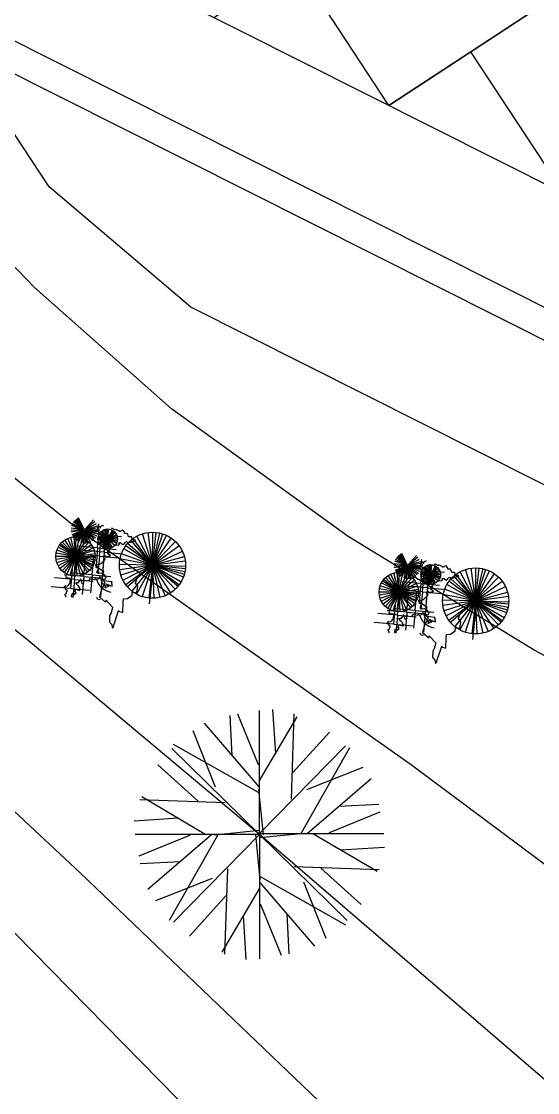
# Model space of a CAD drawing. Header units: millimetres. Extents: x 387 to 811, y 539 to 827.
# Drawn here: x 628.08 to 635.07, y 709.29 to 723.81 of the extents above; entities that cross this region are included whole.
import ezdxf

# ---------------------------------------------------------------- set-up
doc = ezdxf.new("R2010")
doc.units = ezdxf.units.MM
for name, color, linetype in [('12', 115, 'Continuous'), ('cuvas de nível', 51, 'Continuous'), ('LINHA FINA', 8, 'Continuous'), ('MOBILIARIO', 3, 'Continuous'), ('vegetação', 112, 'Continuous')]:
    doc.layers.add(name, color=color, linetype=linetype)

# ---------------------------------------------------------------- blocks, each defined once
blk = doc.blocks.new('T2', base_point=(179.76, 122.92))
for p, q in [((166.66, 160.66), (165.76, 179.9)), ((179.27, 156.4), (169.42, 180.59)), ((179.76, 122.92), (179.76, 182.32)), ((187.6, 161.67), (186.23, 182.74)), ((179.77, 145.68), (153.43, 176.25)), ((179.68, 148.48), (197.76, 179.21)), ((158.72, 145.53), (148.04, 172.54)), ((137.87, 164.08), (179.76, 122.92)), ((179.38, 143.01), (138.6, 166.06)), ((150.5, 138.92), (131.2, 156.4)), ((179.76, 156.27), (179.27, 156.4)), ((181.73, 122.9), (179.52, 144.47)), ((163.39, 138.18), (122.51, 139.57))]:
    blk.add_line(p, q)
blk = doc.blocks.new('AHUA1PL2')
for p, q in [((-0.371, 1.069), (-0.397, 1.614)), ((-0.014, 0.948), (-0.293, 1.634)), ((0, 0), (0, 1.683)), ((0.222, 1.098), (0.183, 1.695)), ((0, 0.645), (-0.746, 1.511)), ((-0.002, 0.724), (0.51, 1.595)), ((-0.596, 0.641), (-0.899, 1.406)), ((-1.187, 1.166), (0, 0)), ((-0.011, 0.569), (-1.166, 1.222)), ((-0.829, 0.453), (-1.376, 0.948)), ((0, 0.945), (-0.014, 0.948)), ((0.056, -0.001), (-0.007, 0.61)), ((-0.464, 0.432), (-1.622, 0.472))]:
    blk.add_line(p, q)
at = {"xscale": 0.02833333322, "yscale": 0.02833333322, "zscale": 0.02833333322}
for p, rotation in [((0, 0.015), 269.9999999999999), ((0, 0), 89.99999999999999), ((0, 0), 180)]:
    blk.add_blockref('T2', p, dxfattribs=dict(at, rotation=rotation))

msp = doc.modelspace()

# ---------------------------------------------------------------- linework, layer by layer
at = {"layer": '12'}
msp.add_line((632.868, 706.483, 98.98), (627.498, 711.953, 99.04), dxfattribs=at)
at = {"layer": 'cuvas de nível'}
for points in [[(638.935, 693.215, 97), (640.898, 695.053, 97), (640.488, 697.003, 97), (639.738, 699.673, 97), (633.968, 707.393, 97), (628.878, 712.263, 97), (626.748, 714.253, 97), (624.488, 716.403, 97), (622.748, 718.313, 97), (617.968, 721.413, 97), (612.998, 724.273, 97), (608.548, 727.863, 97), (604.158, 731.553, 97), (599.898, 735.413, 97), (599.804, 735.532, 97)], [(646.69, 693.215, 100), (645.708, 696.923, 100), (646.068, 704.403, 100), (643.738, 710.073, 100), (638.198, 713.603, 100), (635.028, 715.283, 100), (632.508, 716.823, 100), (630.118, 718.553, 100), (628.258, 720.203, 100), (625.498, 723.073, 100), (620.478, 726.443, 100), (614.978, 729.113, 100), (609.738, 732.173, 100), (609.1, 732.613, 100)], [(644.92, 693.215, 99), (643.708, 697.813, 99), (643.988, 700.013, 99), (643.398, 705.413, 99), (641.928, 707.053, 99), (638.528, 709.873, 99), (633.368, 713.723, 99), (628.888, 716.893, 99), (627.518, 717.993, 99), (626.158, 719.473, 99), (624.578, 721.483, 99), (619.638, 724.773, 99), (614.318, 727.503, 99), (609.338, 730.733, 99), (609.009, 730.976, 99)], [(643.682, 693.215, 98), (642.688, 699.353, 98), (643.378, 701.363, 98), (642.918, 702.703, 98), (640.688, 705.793, 98), (639.028, 705.913, 98), (635.368, 709.293, 98), (631.308, 712.783, 98), (628.178, 715.413, 98), (626.948, 716.393, 98), (625.308, 717.953, 98), (623.668, 719.903, 98), (618.798, 723.093, 98), (613.658, 725.893, 98), (608.948, 729.303, 98), (608.918, 729.327, 98)], [(649.607, 693.215, 101), (649.538, 693.603, 101), (648.818, 702.953, 101), (649.588, 707.463, 101), (648.978, 709.013, 101), (647.308, 710.793, 101), (643.788, 713.423, 101), (640.568, 714.803, 101), (630.378, 719.933, 101), (628.458, 721.563, 101), (627.316, 723.296, 101)]]:
    msp.add_polyline3d(points, dxfattribs=at)
at = {"layer": 'LINHA FINA'}
msp.add_line((645.403, 716.455, 100.556), (609.213, 734.668, 100.556), dxfattribs=at)
at = {"layer": 'LINHA FINA', "elevation": 76.961}
for points in [[(630.689, 723.86), (635.979, 727.333), (637.241, 725.411), (633.061, 722.666), (631.799, 724.589)], [(633.061, 722.666), (638.351, 726.139), (639.613, 724.217), (635.434, 721.473), (634.171, 723.395)]]:
    msp.add_lwpolyline(points, dxfattribs=at)
at = {"layer": 'MOBILIARIO'}
for p, q in [((644.729, 715.115, 100.556), (609.123, 733.034, 100.556)), ((644.868, 714.598, 100.556), (609.099, 732.599, 100.556))]:
    msp.add_line(p, q, dxfattribs=at)
at = {"layer": 'vegetação'}
for p, q in [((628.938, 716.913, 99), (628.774, 716.994, 99)), ((628.938, 716.913, 99), (628.79, 717.02, 99)), ((628.938, 716.913, 99), (628.796, 717.028, 99)), ((628.938, 716.913, 99), (628.807, 717.04, 99)), ((628.938, 716.913, 99), (628.819, 717.051, 99)), ((628.938, 716.913, 99), (628.833, 717.062, 99)), ((628.938, 716.913, 99), (628.846, 717.071, 99)), ((628.938, 716.913, 99), (628.859, 717.078, 99)), ((628.938, 716.913, 99), (629.06, 717.05, 99)), ((628.938, 716.913, 99), (629.078, 717.031, 99)), ((628.938, 716.913, 99), (629.1, 716.999, 99)), ((628.938, 716.913, 99), (629.1, 716.999, 99)), ((628.938, 716.913, 99), (628.756, 716.906, 99)), ((628.938, 716.913, 99), (628.757, 716.936, 99)), ((628.938, 716.913, 99), (628.758, 716.881, 99)), ((628.938, 716.913, 99), (628.765, 716.971, 99)), ((628.938, 716.913, 99), (628.768, 716.847, 99)), ((628.938, 716.913, 99), (628.777, 716.827, 99)), ((628.938, 716.913, 99), (628.785, 716.813, 99)), ((628.938, 716.913, 99), (628.798, 716.795, 99)), ((628.938, 716.913, 99), (628.811, 716.782, 99)), ((628.938, 716.913, 99), (628.83, 716.766, 99)), ((628.938, 716.913, 99), (628.858, 716.749, 99)), ((628.938, 716.913, 99), (628.889, 716.737, 99)), ((628.938, 716.913, 99), (628.921, 716.731, 99)), ((628.938, 716.913, 99), (629.113, 716.968, 99)), ((628.938, 716.913, 99), (629.119, 716.945, 99)), ((628.938, 716.913, 99), (629.121, 716.92, 99)), ((628.938, 716.913, 99), (629.045, 716.764, 99)), ((628.938, 716.913, 99), (629.017, 716.748, 99)), ((628.938, 716.913, 99), (629.103, 716.833, 99)), ((628.938, 716.913, 99), (629.087, 716.806, 99)), ((628.938, 716.913, 99), (629.07, 716.786, 99)), ((628.938, 716.913, 99), (629.07, 716.786, 99)), ((628.938, 716.913, 99), (629.121, 716.904, 99)), ((628.938, 716.913, 99), (629.116, 716.871, 99)), ((628.938, 716.913, 99), (629.12, 716.89, 99)), ((628.938, 716.913, 99), (629.113, 716.86, 99)), ((628.938, 716.913, 99), (628.954, 716.731, 99)), ((628.938, 716.913, 99), (628.97, 716.733, 99)), ((628.938, 716.913, 99), (628.986, 716.736, 99)), ((629.116, 716.67, 99), (629.139, 716.93, 99)), ((629.252, 716.792, 99), (629.132, 716.851, 99)), ((629.252, 716.792, 99), (629.144, 716.871, 99)), ((629.234, 716.93, 99), (629.154, 716.008, 99)), ((629.252, 716.792, 99), (629.16, 716.889, 99)), ((629.44, 716.819, 99), (629.172, 716.842, 99)), ((629.252, 716.792, 99), (629.179, 716.904, 99)), ((629.252, 716.792, 99), (629.204, 716.917, 99)), ((629.207, 716.61, 99), (629.229, 716.869, 99)), ((629.252, 716.792, 99), (629.225, 716.923, 99)), ((629.252, 716.792, 99), (629.247, 716.926, 99)), ((629.252, 716.792, 99), (629.269, 716.924, 99)), ((629.252, 716.792, 99), (629.316, 716.909, 99)), ((629.252, 716.792, 99), (629.33, 716.9, 99)), ((629.252, 716.792, 99), (629.347, 716.886, 99)), ((629.252, 716.792, 99), (629.353, 716.879, 99)), ((629.252, 716.792, 99), (629.372, 716.85, 99)), ((629.859, 716.434, 99), (629.723, 716.861, 99)), ((629.859, 716.434, 99), (629.802, 716.879, 99)), ((629.859, 716.434, 99), (629.862, 716.882, 99)), ((629.859, 716.434, 99), (629.908, 716.88, 99)), ((629.859, 716.434, 99), (629.961, 716.871, 99)), ((629.859, 716.434, 99), (630, 716.86, 99)), ((628.818, 716.552, 99), (628.6, 716.706, 99)), ((628.818, 716.552, 99), (628.614, 716.725, 99)), ((628.818, 716.552, 99), (628.638, 716.75, 99)), ((628.818, 716.552, 99), (628.673, 716.777, 99)), ((628.818, 716.552, 99), (628.712, 716.797, 99)), ((628.818, 716.552, 99), (628.754, 716.811, 99)), ((628.818, 716.552, 99), (628.797, 716.819, 99)), ((628.818, 716.552, 99), (628.826, 716.819, 99)), ((628.818, 716.552, 99), (628.873, 716.814, 99)), ((628.818, 716.552, 99), (628.927, 716.796, 99)), ((628.818, 716.552, 99), (628.965, 716.775, 99)), ((628.818, 716.552, 99), (629, 716.748, 99)), ((628.818, 716.552, 99), (629.03, 716.715, 99)), ((629.252, 716.792, 99), (629.119, 716.798, 99)), ((629.252, 716.792, 99), (629.119, 716.781, 99)), ((629.252, 716.792, 99), (629.12, 716.811, 99)), ((629.252, 716.792, 99), (629.123, 716.828, 99)), ((629.252, 716.792, 99), (629.123, 716.757, 99)), ((629.252, 716.792, 99), (629.131, 716.735, 99)), ((629.14, 716.558, 99), (629.163, 716.818, 99)), ((629.252, 716.792, 99), (629.143, 716.714, 99)), ((629.252, 716.792, 99), (629.159, 716.696, 99)), ((629.252, 716.792, 99), (629.159, 716.696, 99)), ((629.252, 716.792, 99), (629.178, 716.681, 99)), ((629.252, 716.792, 99), (629.199, 716.67, 99)), ((629.252, 716.792, 99), (629.221, 716.662, 99)), ((629.252, 716.792, 99), (629.245, 716.659, 99)), ((629.252, 716.792, 99), (629.377, 716.838, 99)), ((629.252, 716.792, 99), (629.383, 716.815, 99)), ((629.252, 716.792, 99), (629.383, 716.815, 99)), ((629.252, 716.792, 99), (629.382, 716.764, 99)), ((629.252, 716.792, 99), (629.385, 716.791, 99)), ((629.252, 716.792, 99), (629.372, 716.734, 99)), ((629.252, 716.792, 99), (629.377, 716.744, 99)), ((629.252, 716.792, 99), (629.269, 716.66, 99)), ((629.252, 716.792, 99), (629.352, 716.704, 99)), ((629.252, 716.792, 99), (629.314, 716.674, 99)), ((629.252, 716.792, 99), (629.292, 716.665, 99)), ((629.252, 716.792, 99), (629.314, 716.674, 99)), ((629.859, 716.434, 99), (629.498, 716.699, 99)), ((629.859, 716.434, 99), (629.523, 716.731, 99)), ((629.859, 716.434, 99), (629.565, 716.772, 99)), ((629.859, 716.434, 99), (629.598, 716.798, 99)), ((629.859, 716.434, 99), (629.649, 716.83, 99)), ((629.859, 716.434, 99), (630.05, 716.84, 99)), ((629.859, 716.434, 99), (630.114, 716.803, 99)), ((629.859, 716.434, 99), (630.172, 716.756, 99)), ((629.859, 716.434, 99), (630.171, 716.756, 99)), ((629.859, 716.434, 99), (630.22, 716.7, 99)), ((628.818, 716.552, 99), (628.551, 716.554, 99)), ((628.818, 716.552, 99), (628.555, 716.598, 99)), ((628.818, 716.552, 99), (628.555, 716.51, 99)), ((628.818, 716.552, 99), (628.565, 716.467, 99)), ((628.818, 716.552, 99), (628.566, 716.64, 99)), ((628.818, 716.552, 99), (628.583, 716.426, 99)), ((628.818, 716.552, 99), (628.584, 716.681, 99)), ((628.818, 716.552, 99), (628.607, 716.389, 99)), ((628.818, 716.552, 99), (628.637, 716.357, 99)), ((628.818, 716.552, 99), (628.665, 716.334, 99)), ((628.818, 716.552, 99), (628.696, 716.315, 99)), ((628.818, 716.552, 99), (628.74, 716.297, 99)), ((628.818, 716.552, 99), (628.74, 716.297, 99)), ((628.818, 716.552, 99), (628.795, 716.286, 99)), ((628.818, 716.552, 99), (629.057, 716.672, 99)), ((628.818, 716.552, 99), (629.071, 716.638, 99)), ((628.818, 716.552, 99), (629.082, 716.595, 99)), ((628.818, 716.552, 99), (629.085, 716.557, 99)), ((628.818, 716.552, 99), (629.073, 716.474, 99)), ((628.818, 716.552, 99), (629.081, 716.507, 99)), ((628.818, 716.552, 99), (629.084, 716.533, 99)), ((628.818, 716.552, 99), (628.883, 716.293, 99)), ((628.818, 716.552, 99), (628.924, 716.307, 99)), ((628.818, 716.552, 99), (629.006, 716.363, 99)), ((628.818, 716.552, 99), (628.979, 716.339, 99)), ((628.818, 716.552, 99), (629.052, 716.424, 99)), ((628.818, 716.552, 99), (629.037, 716.399, 99)), ((628.818, 716.552, 99), (629.037, 716.399, 99)), ((628.818, 716.552, 99), (629.061, 716.441, 99)), ((628.818, 716.552, 99), (628.835, 716.286, 99)), ((629.116, 716.67, 99), (628.849, 716.694, 99)), ((629.14, 716.558, 99), (628.873, 716.582, 99)), ((629.207, 716.61, 99), (628.939, 716.633, 99)), ((629.041, 716.304, 99), (629.064, 716.563, 99)), ((629.116, 716.67, 99), (629.095, 716.429, 99)), ((629.116, 716.67, 99), (629.369, 716.648, 99)), ((629.14, 716.558, 99), (629.119, 716.317, 99)), ((629.14, 716.558, 99), (629.393, 716.536, 99)), ((629.207, 716.61, 99), (629.185, 716.368, 99)), ((629.207, 716.61, 99), (629.459, 716.588, 99)), ((629.859, 716.434, 99), (629.439, 716.591, 99)), ((629.859, 716.434, 99), (629.471, 716.658, 99)), ((629.859, 716.434, 99), (630.264, 716.626, 99)), ((633.314, 716.43, 100), (633.182, 716.557, 100)), ((633.314, 716.43, 100), (633.194, 716.569, 100)), ((633.314, 716.43, 100), (633.208, 716.579, 100)), ((633.314, 716.43, 100), (633.221, 716.588, 100)), ((633.314, 716.43, 100), (633.234, 716.595, 100)), ((633.314, 716.43, 100), (633.435, 716.567, 100)), ((628.802, 716.239, 99), (628.824, 716.498, 99)), ((628.929, 716.28, 99), (628.952, 716.54, 99)), ((629.859, 716.434, 99), (629.411, 716.446, 99)), ((629.859, 716.434, 99), (629.416, 716.372, 99)), ((629.859, 716.434, 99), (629.419, 716.519, 99)), ((629.859, 716.434, 99), (629.432, 716.3, 99)), ((629.859, 716.434, 99), (629.46, 716.231, 99)), ((629.859, 716.434, 99), (629.499, 716.168, 99)), ((629.859, 716.434, 99), (629.52, 716.141, 99)), ((629.859, 716.434, 99), (629.578, 716.085, 99)), ((629.859, 716.434, 99), (629.645, 716.041, 99)), ((629.859, 716.434, 99), (629.719, 716.009, 99)), ((629.859, 716.434, 99), (629.719, 716.009, 99)), ((629.859, 716.434, 99), (629.811, 715.989, 99)), ((629.859, 716.434, 99), (630.292, 716.551, 99)), ((629.859, 716.434, 99), (630.303, 716.496, 99)), ((629.859, 716.434, 99), (630.029, 716.019, 99)), ((629.859, 716.434, 99), (630.206, 716.15, 99)), ((629.859, 716.434, 99), (630.221, 716.169, 99)), ((629.859, 716.434, 99), (630.167, 716.108, 99)), ((629.859, 716.434, 99), (630.221, 716.169, 99)), ((629.859, 716.434, 99), (630.104, 716.059, 99)), ((629.859, 716.434, 99), (630.248, 716.21, 99)), ((629.859, 716.434, 99), (630.279, 716.277, 99)), ((629.859, 716.434, 99), (629.958, 715.997, 99)), ((629.859, 716.434, 99), (630.299, 716.349, 99)), ((629.859, 716.434, 99), (630.291, 716.313, 99)), ((629.859, 716.434, 99), (630.307, 716.422, 99)), ((629.859, 716.434, 99), (630.306, 716.392, 99)), ((629.859, 716.434, 99), (629.877, 715.986, 99)), ((633.314, 716.43, 100), (633.131, 716.423, 100)), ((633.314, 716.43, 100), (633.132, 716.454, 100)), ((633.314, 716.43, 100), (633.134, 716.399, 100)), ((633.314, 716.43, 100), (633.14, 716.488, 100)), ((633.314, 716.43, 100), (633.143, 716.364, 100)), ((633.314, 716.43, 100), (633.15, 716.511, 100)), ((633.314, 716.43, 100), (633.152, 716.344, 100)), ((633.314, 716.43, 100), (633.16, 716.33, 100)), ((633.314, 716.43, 100), (633.165, 716.537, 100)), ((633.314, 716.43, 100), (633.171, 716.545, 100)), ((633.314, 716.43, 100), (633.174, 716.313, 100)), ((633.314, 716.43, 100), (633.187, 716.299, 100)), ((633.314, 716.43, 100), (633.205, 716.283, 100)), ((633.314, 716.43, 100), (633.233, 716.266, 100)), ((633.314, 716.43, 100), (633.264, 716.254, 100)), ((633.314, 716.43, 100), (633.296, 716.248, 100)), ((633.314, 716.43, 100), (633.454, 716.548, 100)), ((633.314, 716.43, 100), (633.475, 716.516, 100)), ((633.314, 716.43, 100), (633.475, 716.516, 100)), ((633.314, 716.43, 100), (633.488, 716.486, 100)), ((633.314, 716.43, 100), (633.494, 716.462, 100)), ((633.314, 716.43, 100), (633.496, 716.437, 100)), ((633.314, 716.43, 100), (633.42, 716.281, 100)), ((633.314, 716.43, 100), (633.392, 716.265, 100)), ((633.314, 716.43, 100), (633.478, 716.35, 100)), ((633.314, 716.43, 100), (633.462, 716.323, 100)), ((633.314, 716.43, 100), (633.445, 716.303, 100)), ((633.314, 716.43, 100), (633.445, 716.303, 100)), ((633.314, 716.43, 100), (633.496, 716.421, 100)), ((633.314, 716.43, 100), (633.492, 716.388, 100)), ((633.314, 716.43, 100), (633.495, 716.407, 100)), ((633.314, 716.43, 100), (633.489, 716.377, 100)), ((633.314, 716.43, 100), (633.329, 716.248, 100)), ((633.314, 716.43, 100), (633.345, 716.25, 100)), ((633.314, 716.43, 100), (633.361, 716.254, 100)), ((633.492, 716.188, 100), (633.514, 716.447, 100)), ((633.61, 716.447, 100), (633.529, 715.525, 100)), ((633.627, 716.309, 100), (633.536, 716.406, 100)), ((633.627, 716.309, 100), (633.554, 716.421, 100)), ((633.627, 716.309, 100), (633.579, 716.434, 100)), ((633.627, 716.309, 100), (633.6, 716.44, 100)), ((633.627, 716.309, 100), (633.622, 716.443, 100)), ((633.627, 716.309, 100), (633.644, 716.442, 100)), ((633.627, 716.309, 100), (633.691, 716.426, 100)), ((633.627, 716.309, 100), (633.705, 716.418, 100)), ((628.802, 716.239, 99), (628.534, 716.262, 99)), ((628.929, 716.28, 99), (628.662, 716.304, 99)), ((628.753, 716.119, 99), (628.776, 716.378, 99)), ((629.041, 716.304, 99), (628.774, 716.328, 99)), ((628.929, 716.28, 99), (628.908, 716.039, 99)), ((628.929, 716.28, 99), (629.182, 716.258, 99)), ((629.041, 716.304, 99), (629.02, 716.062, 99)), ((629.041, 716.304, 99), (629.294, 716.282, 99)), ((629.82, 715.909, 99), (629.868, 716.343, 99)), ((633.194, 716.07, 100), (633.014, 716.267, 100)), ((633.194, 716.07, 100), (633.049, 716.294, 100)), ((633.194, 716.07, 100), (633.087, 716.314, 100)), ((633.194, 716.07, 100), (633.129, 716.329, 100)), ((633.194, 716.07, 100), (633.173, 716.336, 100)), ((633.194, 716.07, 100), (633.201, 716.336, 100)), ((633.194, 716.07, 100), (633.249, 716.331, 100)), ((633.194, 716.07, 100), (633.302, 716.313, 100)), ((633.194, 716.07, 100), (633.341, 716.292, 100)), ((633.194, 716.07, 100), (633.375, 716.265, 100)), ((633.627, 716.309, 100), (633.494, 716.315, 100)), ((633.627, 716.309, 100), (633.494, 716.298, 100)), ((633.627, 716.309, 100), (633.495, 716.328, 100)), ((633.627, 716.309, 100), (633.498, 716.275, 100)), ((633.627, 716.309, 100), (633.499, 716.346, 100)), ((633.627, 716.309, 100), (633.507, 716.368, 100)), ((633.627, 716.309, 100), (633.507, 716.252, 100)), ((633.515, 716.076, 100), (633.538, 716.335, 100)), ((633.627, 716.309, 100), (633.519, 716.231, 100)), ((633.627, 716.309, 100), (633.52, 716.388, 100)), ((633.627, 716.309, 100), (633.534, 716.213, 100)), ((633.627, 716.309, 100), (633.534, 716.213, 100)), ((633.815, 716.336, 100), (633.548, 716.36, 100)), ((633.627, 716.309, 100), (633.553, 716.198, 100)), ((633.627, 716.309, 100), (633.574, 716.187, 100)), ((633.582, 716.127, 100), (633.605, 716.386, 100)), ((633.627, 716.309, 100), (633.597, 716.179, 100)), ((633.627, 716.309, 100), (633.62, 716.176, 100)), ((633.627, 716.309, 100), (633.722, 716.403, 100)), ((633.627, 716.309, 100), (633.728, 716.396, 100)), ((633.627, 716.309, 100), (633.747, 716.367, 100)), ((633.627, 716.309, 100), (633.752, 716.355, 100)), ((633.627, 716.309, 100), (633.759, 716.332, 100)), ((633.627, 716.309, 100), (633.759, 716.332, 100)), ((633.627, 716.309, 100), (633.758, 716.281, 100)), ((633.627, 716.309, 100), (633.761, 716.308, 100)), ((633.627, 716.309, 100), (633.747, 716.251, 100)), ((633.627, 716.309, 100), (633.752, 716.262, 100)), ((633.627, 716.309, 100), (633.644, 716.177, 100)), ((633.627, 716.309, 100), (633.727, 716.221, 100)), ((633.627, 716.309, 100), (633.69, 716.191, 100)), ((633.627, 716.309, 100), (633.668, 716.182, 100)), ((633.627, 716.309, 100), (633.69, 716.191, 100)), ((634.235, 715.951, 100), (633.94, 716.289, 100)), ((634.235, 715.951, 100), (633.973, 716.315, 100)), ((634.235, 715.951, 100), (634.024, 716.347, 100)), ((634.235, 715.951, 100), (634.098, 716.378, 100)), ((634.235, 715.951, 100), (634.177, 716.396, 100)), ((634.235, 715.951, 100), (634.237, 716.399, 100)), ((634.235, 715.951, 100), (634.283, 716.397, 100)), ((634.235, 715.951, 100), (634.337, 716.388, 100)), ((634.235, 715.951, 100), (634.375, 716.377, 100)), ((634.235, 715.951, 100), (634.425, 716.357, 100)), ((634.235, 715.951, 100), (634.49, 716.32, 100)), ((634.235, 715.951, 100), (634.546, 716.274, 100)), ((634.235, 715.951, 100), (634.547, 716.273, 100)), ((628.753, 716.119, 99), (628.486, 716.142, 99)), ((628.753, 716.119, 99), (629.006, 716.097, 99)), ((628.802, 716.239, 99), (628.781, 715.997, 99)), ((628.802, 716.239, 99), (629.055, 716.217, 99)), ((633.194, 716.07, 100), (632.941, 716.157, 100)), ((633.194, 716.07, 100), (632.959, 716.198, 100)), ((633.194, 716.07, 100), (632.975, 716.223, 100)), ((633.194, 716.07, 100), (632.99, 716.242, 100)), ((633.194, 716.07, 100), (633.405, 716.233, 100)), ((633.194, 716.07, 100), (633.432, 716.189, 100)), ((633.194, 716.07, 100), (633.446, 716.155, 100)), ((633.492, 716.188, 100), (633.224, 716.211, 100)), ((633.582, 716.127, 100), (633.314, 716.15, 100)), ((633.492, 716.188, 100), (633.471, 715.946, 100)), ((633.492, 716.188, 100), (633.745, 716.165, 100)), ((633.582, 716.127, 100), (633.561, 715.885, 100)), ((633.582, 716.127, 100), (633.835, 716.105, 100)), ((634.235, 715.951, 100), (633.846, 716.175, 100)), ((634.235, 715.951, 100), (633.873, 716.217, 100)), ((634.235, 715.951, 100), (633.899, 716.248, 100)), ((634.235, 715.951, 100), (634.596, 716.217, 100)), ((634.235, 715.951, 100), (634.64, 716.144, 100)), ((633.194, 716.07, 100), (632.927, 716.071, 100)), ((633.194, 716.07, 100), (632.93, 716.115, 100)), ((633.194, 716.07, 100), (632.93, 716.027, 100)), ((633.194, 716.07, 100), (632.941, 715.984, 100)), ((633.194, 716.07, 100), (632.958, 715.944, 100)), ((633.194, 716.07, 100), (632.982, 715.907, 100)), ((633.194, 716.07, 100), (633.012, 715.874, 100)), ((633.194, 716.07, 100), (633.04, 715.851, 100)), ((633.194, 716.07, 100), (633.071, 715.832, 100)), ((633.194, 716.07, 100), (633.115, 715.814, 100)), ((633.194, 716.07, 100), (633.115, 715.814, 100)), ((633.194, 716.07, 100), (633.17, 715.804, 100)), ((633.177, 715.756, 100), (633.2, 716.015, 100)), ((633.194, 716.07, 100), (633.457, 716.112, 100)), ((633.194, 716.07, 100), (633.46, 716.074, 100)), ((633.194, 716.07, 100), (633.449, 715.991, 100)), ((633.194, 716.07, 100), (633.457, 716.024, 100)), ((633.194, 716.07, 100), (633.46, 716.05, 100)), ((633.194, 716.07, 100), (633.258, 715.81, 100)), ((633.194, 716.07, 100), (633.3, 715.825, 100)), ((633.194, 716.07, 100), (633.381, 715.88, 100)), ((633.194, 716.07, 100), (633.354, 715.856, 100)), ((633.194, 716.07, 100), (633.428, 715.941, 100)), ((633.194, 716.07, 100), (633.412, 715.916, 100)), ((633.194, 716.07, 100), (633.412, 715.916, 100)), ((633.194, 716.07, 100), (633.436, 715.958, 100)), ((633.194, 716.07, 100), (633.21, 715.803, 100)), ((633.515, 716.076, 100), (633.248, 716.099, 100)), ((633.305, 715.798, 100), (633.327, 716.057, 100)), ((633.417, 715.821, 100), (633.439, 716.08, 100)), ((633.515, 716.076, 100), (633.494, 715.834, 100)), ((633.515, 716.076, 100), (633.768, 716.053, 100)), ((634.235, 715.951, 100), (633.795, 716.037, 100)), ((634.235, 715.951, 100), (633.815, 716.108, 100)), ((634.235, 715.951, 100), (634.667, 716.068, 100)), ((634.235, 715.951, 100), (634.679, 716.013, 100)), ((633.128, 715.636, 100), (633.151, 715.895, 100)), ((633.417, 715.821, 100), (633.149, 715.845, 100)), ((634.235, 715.951, 100), (633.787, 715.963, 100)), ((634.235, 715.951, 100), (633.791, 715.889, 100)), ((634.235, 715.951, 100), (633.807, 715.817, 100)), ((634.235, 715.951, 100), (633.835, 715.748, 100)), ((634.235, 715.951, 100), (633.874, 715.685, 100)), ((634.235, 715.951, 100), (633.896, 715.658, 100)), ((634.235, 715.951, 100), (633.953, 715.602, 100)), ((634.235, 715.951, 100), (634.02, 715.558, 100)), ((634.235, 715.951, 100), (634.094, 715.526, 100)), ((634.235, 715.951, 100), (634.094, 715.526, 100)), ((634.235, 715.951, 100), (634.186, 715.506, 100)), ((634.196, 715.426, 100), (634.243, 715.86, 100)), ((634.235, 715.951, 100), (634.404, 715.536, 100)), ((634.235, 715.951, 100), (634.581, 715.667, 100)), ((634.235, 715.951, 100), (634.596, 715.686, 100)), ((634.235, 715.951, 100), (634.543, 715.626, 100)), ((634.235, 715.951, 100), (634.596, 715.686, 100)), ((634.235, 715.951, 100), (634.48, 715.576, 100)), ((634.235, 715.951, 100), (634.623, 715.728, 100)), ((634.235, 715.951, 100), (634.655, 715.795, 100)), ((634.235, 715.951, 100), (634.333, 715.514, 100)), ((634.235, 715.951, 100), (634.675, 715.866, 100)), ((634.235, 715.951, 100), (634.666, 715.83, 100)), ((634.235, 715.951, 100), (634.683, 715.939, 100)), ((634.235, 715.951, 100), (634.681, 715.909, 100)), ((634.235, 715.951, 100), (634.252, 715.503, 100)), ((633.177, 715.756, 100), (632.91, 715.78, 100)), ((633.305, 715.798, 100), (633.037, 715.821, 100)), ((633.177, 715.756, 100), (633.156, 715.515, 100)), ((633.177, 715.756, 100), (633.43, 715.734, 100)), ((633.305, 715.798, 100), (633.284, 715.556, 100)), ((633.305, 715.798, 100), (633.558, 715.775, 100)), ((633.417, 715.821, 100), (633.396, 715.58, 100)), ((633.417, 715.821, 100), (633.67, 715.799, 100)), ((633.128, 715.636, 100), (632.861, 715.66, 100)), ((633.128, 715.636, 100), (633.381, 715.614, 100))]:
    msp.add_line(p, q, dxfattribs=at)
for points, elevation in [([(629.126, 716.995), (629.114, 716.914), (629.133, 716.97), (629.146, 716.955), (629.145, 716.94), (629.155, 716.944), (629.171, 716.972), (629.171, 716.972), (629.191, 716.975), (629.195, 716.974)], 99), ([(629.363, 716.711), (629.397, 716.708), (629.406, 716.712), (629.408, 716.731), (629.409, 716.736), (629.433, 716.738), (629.441, 716.723), (629.459, 716.717), (629.485, 716.734), (629.485, 716.739), (629.491, 716.748), (629.511, 716.755), (629.511, 716.755), (629.523, 716.735), (629.548, 716.747), (629.562, 716.746), (629.597, 716.758), (629.626, 716.765), (629.631, 716.774), (629.603, 716.776), (629.589, 716.777), (629.585, 716.787), (629.578, 716.821), (629.55, 716.819), (629.54, 716.82), (629.535, 716.82), (629.524, 716.855), (629.52, 716.865), (629.501, 716.862), (629.501, 716.862), (629.482, 716.863), (629.483, 716.877), (629.466, 716.903), (629.452, 716.909), (629.433, 716.901), (629.427, 716.892), (629.363, 716.921), (629.357, 716.912), (629.343, 716.914), (629.334, 716.924), (629.307, 716.936), (629.305, 716.922)], 99), ([(629.404, 716.903), (629.403, 716.899), (629.406, 716.9), (629.409, 716.9), (629.411, 716.9), (629.411, 716.898), (629.413, 716.897), (629.414, 716.896), (629.418, 716.894), (629.419, 716.894), (629.425, 716.892), (629.429, 716.896), (629.429, 716.896), (629.434, 716.902)], 99), ([(628.77, 715.997), (628.767, 716.008), (628.763, 716.018), (628.77, 716.046), (628.786, 716.054), (628.798, 716.039), (628.824, 716.06), (628.811, 716.071), (628.813, 716.099), (628.828, 716.108), (628.87, 716.094), (628.886, 716.107), (628.877, 716.118), (628.869, 716.133), (628.861, 716.148), (628.847, 716.159), (628.826, 716.184), (628.827, 716.199), (628.855, 716.196), (628.878, 716.232), (628.884, 716.251), (628.898, 716.197), (628.916, 716.177), (628.932, 716.204), (628.919, 716.219), (628.921, 716.238), (628.953, 716.226), (628.972, 716.224), (629.011, 716.235), (629.013, 716.254), (629.032, 716.248), (629.074, 716.239), (629.084, 716.248), (629.098, 716.242), (629.137, 716.253), (629.149, 716.276), (629.171, 716.207), (629.206, 716.17), (629.225, 716.164), (629.212, 716.131), (629.267, 716.151), (629.231, 716.178), (629.314, 716.151), (629.31, 716.209), (629.206, 716.223), (629.193, 716.238), (629.228, 716.254), (629.23, 716.278), (629.221, 716.284), (629.207, 716.285), (629.208, 716.304), (629.2, 716.314), (629.182, 716.33), (629.153, 716.323), (629.106, 716.337), (629.112, 716.351), (629.131, 716.401), (629.122, 716.407), (629.109, 716.418), (629.09, 716.424), (629.092, 716.443), (629.116, 716.446), (629.15, 716.452), (629.196, 716.487), (629.218, 716.518), (629.199, 716.529), (629.196, 716.549), (629.212, 716.562), (629.235, 716.55), (629.289, 716.565), (629.262, 716.586), (629.253, 716.596), (629.255, 716.615), (629.255, 716.615), (629.256, 716.625), (629.281, 716.637), (629.277, 716.652)], 99), ([(633.501, 716.512), (633.489, 716.432), (633.508, 716.487), (633.521, 716.472), (633.52, 716.458), (633.53, 716.461), (633.547, 716.489), (633.547, 716.489), (633.566, 716.492), (633.571, 716.491)], 100), ([(633.739, 716.228), (633.772, 716.225), (633.782, 716.229), (633.783, 716.248), (633.784, 716.253), (633.808, 716.256), (633.816, 716.24), (633.835, 716.234), (633.86, 716.251), (633.861, 716.256), (633.866, 716.265), (633.886, 716.273), (633.886, 716.273), (633.898, 716.252), (633.923, 716.265), (633.938, 716.263), (633.972, 716.275), (634.001, 716.282), (634.007, 716.291), (633.978, 716.293), (633.964, 716.294), (633.96, 716.304), (633.954, 716.338), (633.925, 716.336), (633.915, 716.337), (633.911, 716.337), (633.899, 716.372), (633.895, 716.382), (633.876, 716.379), (633.876, 716.379), (633.857, 716.38), (633.858, 716.395), (633.841, 716.42), (633.828, 716.426), (633.808, 716.418), (633.802, 716.409), (633.738, 716.438), (633.732, 716.429), (633.718, 716.431), (633.71, 716.441), (633.682, 716.453), (633.681, 716.439)], 100), ([(633.779, 716.421), (633.779, 716.417), (633.781, 716.417), (633.784, 716.417), (633.786, 716.417), (633.787, 716.415), (633.788, 716.414), (633.79, 716.413), (633.794, 716.411), (633.794, 716.411), (633.801, 716.409), (633.804, 716.413), (633.804, 716.413), (633.81, 716.419)], 100), ([(628.68, 716.005), (628.691, 716.014), (628.682, 716.02), (628.674, 716.04), (628.675, 716.045), (628.695, 716.052), (628.697, 716.076), (628.703, 716.09), (628.685, 716.106), (628.681, 716.111), (628.682, 716.125), (628.669, 716.141), (628.67, 716.15), (628.709, 716.156), (628.724, 716.165), (628.745, 716.196), (628.75, 716.253), (628.731, 716.255), (628.703, 716.262), (628.694, 716.263), (628.691, 716.282), (628.691, 716.287), (628.692, 716.296), (628.693, 716.306)], 99), ([(629.088, 716.406), (629.136, 716.392), (629.198, 716.354), (629.184, 716.306), (629.174, 716.268), (629.215, 716.194), (629.169, 716.103), (629.142, 716.007), (629.225, 715.932), (629.233, 715.961), (629.32, 715.864), (629.299, 715.787), (629.278, 715.751), (629.276, 715.669), (629.283, 715.657), (629.307, 715.629), (629.315, 715.586), (629.327, 715.592), (629.401, 715.82), (629.399, 715.811), (629.457, 715.795), (629.463, 715.928), (629.466, 715.979), (629.52, 715.984), (629.584, 716.029), (629.585, 716.07), (629.646, 716.063), (629.66, 716.152), (629.63, 716.192), (629.646, 716.25)], 99), ([(633.146, 715.514), (633.142, 715.525), (633.139, 715.535), (633.146, 715.563), (633.161, 715.571), (633.174, 715.556), (633.2, 715.577), (633.186, 715.588), (633.189, 715.617), (633.204, 715.625), (633.246, 715.612), (633.261, 715.625), (633.252, 715.635), (633.244, 715.65), (633.236, 715.665), (633.222, 715.676), (633.201, 715.702), (633.202, 715.716), (633.231, 715.713), (633.253, 715.75), (633.259, 715.768), (633.274, 715.714), (633.291, 715.694), (633.308, 715.721), (633.295, 715.736), (633.296, 715.755), (633.329, 715.743), (633.348, 715.741), (633.387, 715.752), (633.388, 715.771), (633.407, 715.765), (633.449, 715.756), (633.459, 715.765), (633.473, 715.759), (633.512, 715.77), (633.524, 715.793), (633.547, 715.724), (633.582, 715.687), (633.6, 715.681), (633.588, 715.649), (633.642, 715.668), (633.606, 715.695), (633.69, 715.668), (633.685, 715.726), (633.581, 715.74), (633.568, 715.755), (633.603, 715.771), (633.605, 715.795), (633.596, 715.801), (633.582, 715.802), (633.584, 715.821), (633.575, 715.831), (633.557, 715.847), (633.528, 715.84), (633.482, 715.854), (633.488, 715.868), (633.506, 715.919), (633.497, 715.924), (633.484, 715.935), (633.465, 715.941), (633.467, 715.96), (633.491, 715.963), (633.525, 715.97), (633.571, 716.004), (633.593, 716.035), (633.575, 716.046), (633.572, 716.066), (633.587, 716.079), (633.61, 716.067), (633.664, 716.082), (633.637, 716.103), (633.628, 716.113), (633.63, 716.132), (633.63, 716.132), (633.631, 716.142), (633.656, 716.154), (633.652, 716.169)], 100), ([(633.463, 715.923), (633.511, 715.909), (633.573, 715.871), (633.56, 715.823), (633.549, 715.785), (633.591, 715.711), (633.544, 715.62), (633.518, 715.524), (633.6, 715.449), (633.608, 715.478), (633.696, 715.381), (633.674, 715.304), (633.654, 715.268), (633.651, 715.186), (633.658, 715.174), (633.682, 715.146), (633.69, 715.103), (633.703, 715.11), (633.777, 715.338), (633.774, 715.328), (633.832, 715.312), (633.838, 715.445), (633.842, 715.496), (633.895, 715.501), (633.959, 715.546), (633.961, 715.587), (634.021, 715.58), (634.035, 715.669), (634.005, 715.709), (634.021, 715.767)], 100), ([(633.056, 715.522), (633.067, 715.532), (633.058, 715.537), (633.05, 715.557), (633.05, 715.562), (633.07, 715.57), (633.072, 715.593), (633.078, 715.607), (633.06, 715.623), (633.056, 715.628), (633.057, 715.642), (633.044, 715.658), (633.045, 715.667), (633.084, 715.674), (633.099, 715.682), (633.121, 715.713), (633.126, 715.77), (633.107, 715.772), (633.079, 715.779), (633.069, 715.78), (633.066, 715.799), (633.067, 715.804), (633.067, 715.814), (633.068, 715.823)], 100)]:
    msp.add_lwpolyline(points, dxfattribs=dict(at, elevation=elevation))
for centre, radius in [((629.252, 716.792, 99), 0.133), ((629.859, 716.434, 99), 0.448), ((628.818, 716.552, 99), 0.267), ((633.627, 716.309, 100), 0.133), ((633.194, 716.07, 100), 0.267), ((634.235, 715.951, 100), 0.448)]:
    msp.add_circle(centre, radius, dxfattribs=at)
for centre, radius, start, end in [((629.418, 716.727, 99), 0.0104, 64.3864, 207.4939), ((629.425, 716.743, 99), 0.00712, 244.3864, 347.6024), ((629.215, 716.54, 99), 0.0197, 114.0097, 214.1083), ((629.214, 716.542, 99), 0.0177, 342.8659, 114.0097), ((629.27, 716.615, 99), 0.0161, 91.6816, 193.4392), ((629.278, 716.57, 99), 0.00951, 257.3863, 50.1594), ((629.103, 716.431, 99), 0.0118, 150.5027, 249.8456), ((629.122, 716.343, 99), 0.0109, 132.8314, 267.8072), ((629.146, 716.262, 99), 0.00697, 13.2346, 188.6927), ((629.214, 716.29, 99), 0.00683, 140.8772, 310.4756), ((628.68, 716.143, 99), 0.00929, 54.7533, 217.9947), ((628.843, 716.184, 99), 0.0141, 95.309, 233.7331), ((628.929, 716.225, 99), 0.0112, 38.5466, 218.0514), ((629.085, 716.24, 99), 0.00811, 52.2283, 167.375), ((629.338, 716.316, 99), 0.25, 195.1038, 260.4803), ((629.206, 716.234, 99), 0.00867, 91.4086, 258.5914), ((629.223, 716.139, 99), 0.0076, 185.177, 329.616), ((629.213, 716.159, 99), 0.00988, 304.13, 70.8986), ((629.249, 716.17, 99), 0.00698, 62.2483, 263.5908), ((629.282, 716.176, 99), 0.0154, 194.5623, 298.5259), ((629.298, 716.198, 99), 0.0137, 347.1428, 109.0509), ((633.646, 716.133, 100), 0.0161, 91.6816, 193.4392), ((633.793, 716.244, 100), 0.0104, 64.3864, 207.4939), ((633.8, 716.26, 100), 0.00712, 244.3864, 347.6024), ((628.693, 716.088, 99), 0.0119, 290.5153, 102.1789), ((628.83, 716.088, 99), 0.0195, 54.0874, 205.9821), ((629.136, 716.003, 99), 0.0328, 179.5481, 303.6451), ((633.59, 716.057, 100), 0.0197, 114.0097, 214.1083), ((633.589, 716.059, 100), 0.0177, 342.8659, 114.0097), ((633.653, 716.087, 100), 0.00951, 257.3863, 50.1594), ((633.478, 715.948, 100), 0.0118, 150.5027, 249.8456), ((633.497, 715.86, 100), 0.0109, 132.8314, 267.8072), ((633.219, 715.701, 100), 0.0141, 95.309, 233.7331), ((633.305, 715.742, 100), 0.0112, 38.5466, 218.0514), ((633.46, 715.757, 100), 0.00811, 52.2283, 167.375), ((633.713, 715.833, 100), 0.25, 195.1038, 260.4803), ((633.522, 715.779, 100), 0.00697, 13.2346, 188.6927), ((633.582, 715.751, 100), 0.00867, 91.4086, 258.5914), ((633.589, 715.807, 100), 0.00683, 140.8772, 310.4756), ((633.589, 715.676, 100), 0.00988, 304.13, 70.8986), ((633.624, 715.687, 100), 0.00698, 62.2483, 263.5908), ((633.657, 715.693, 100), 0.0154, 194.5623, 298.5259), ((633.673, 715.715, 100), 0.0137, 347.1428, 109.0509), ((633.055, 715.661, 100), 0.00929, 54.7533, 217.9947), ((633.068, 715.605, 100), 0.0119, 290.5153, 102.1789), ((633.205, 715.605, 100), 0.0195, 54.0874, 205.9821), ((633.598, 715.656, 100), 0.0076, 185.177, 329.616), ((633.512, 715.52, 100), 0.0328, 179.5481, 303.6451)]:
    msp.add_arc(centre, radius, start, end, dxfattribs=at)

# ---------------------------------------------------------------- block references
msp.add_blockref('AHUA1PL2', (631.308, 712.783, 98), dxfattribs=at)

doc.saveas('drawing.dxf')
